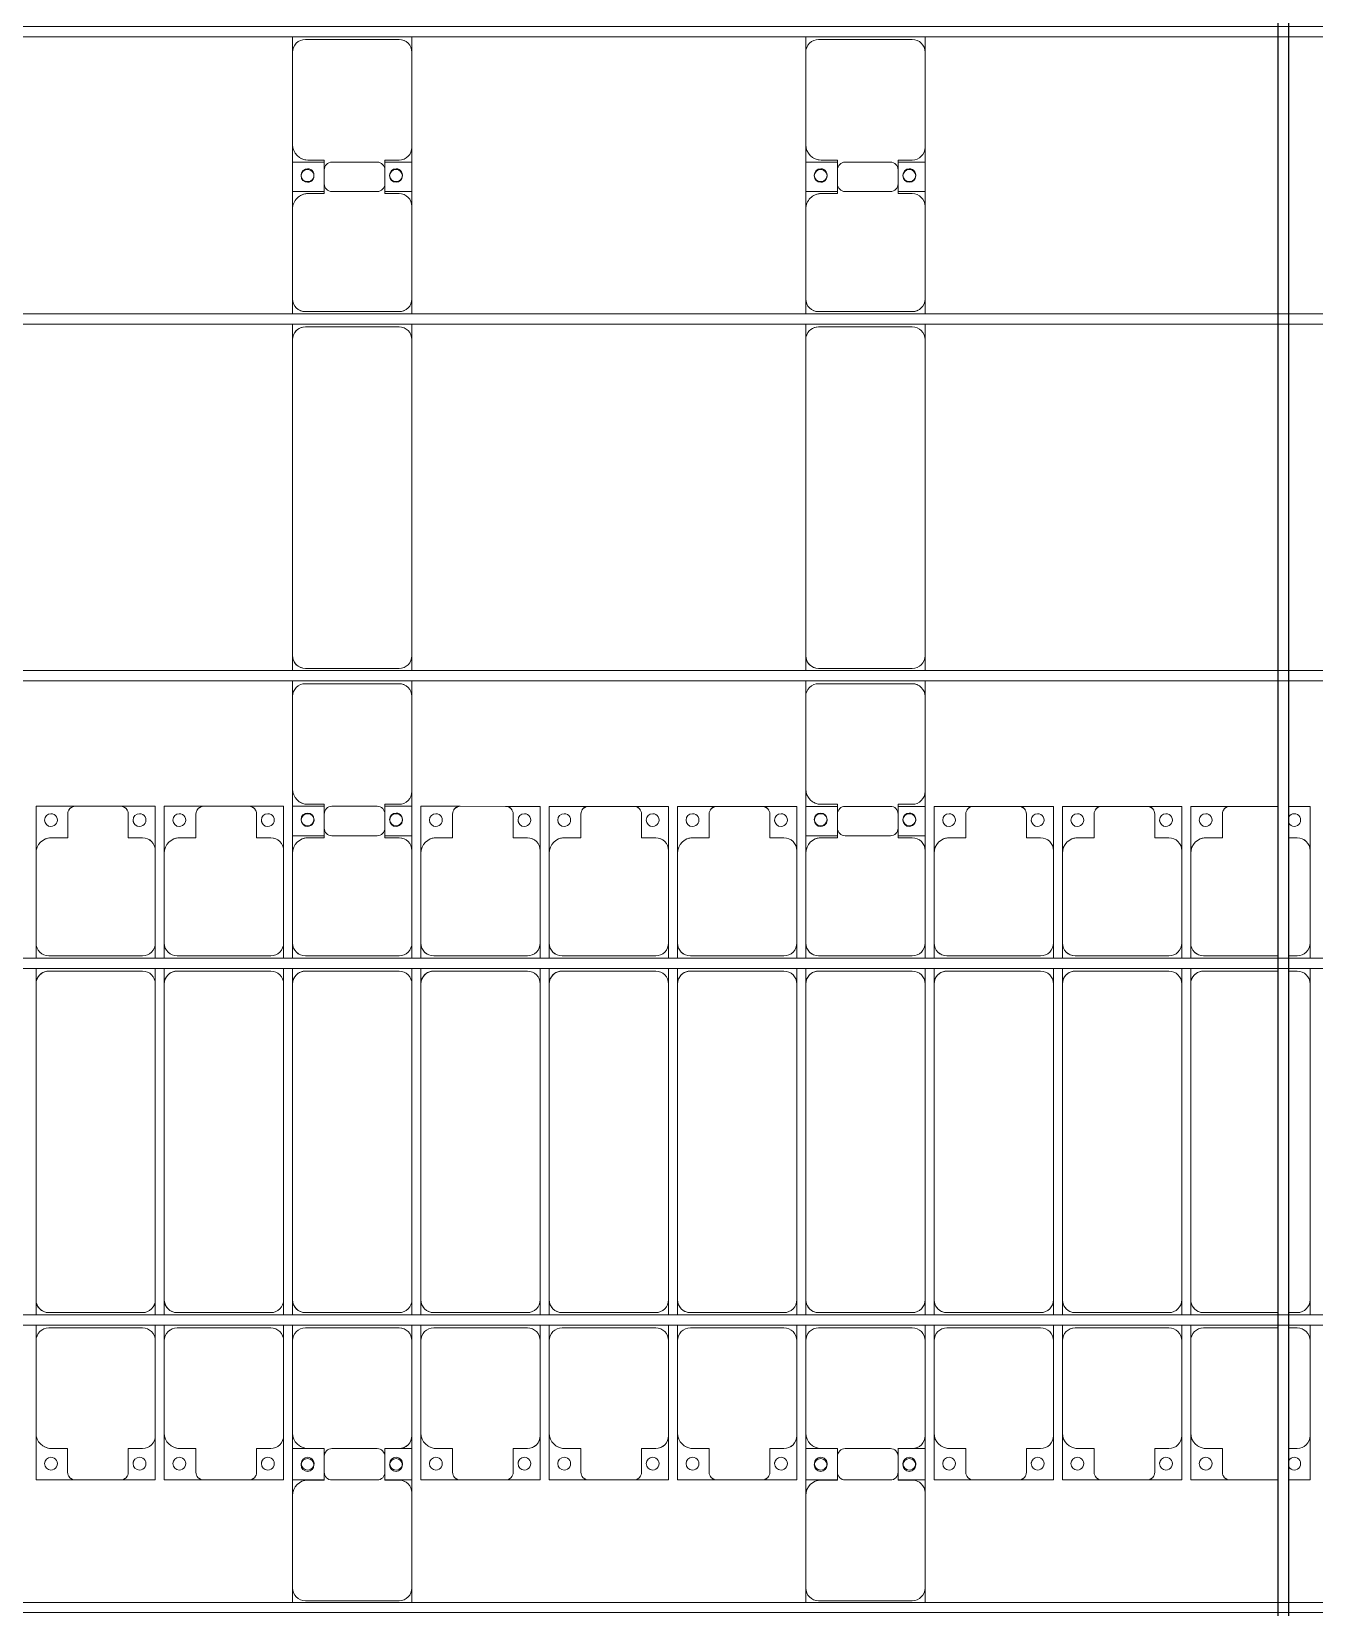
# Model space of a CAD drawing. Header units: millimetres. Extents: x -147246 to 112336, y -213734 to -86506.
# Drawn here: x -49365 to -44365, y -133355 to -127215 of the extents above; entities that cross this region are included whole.
import ezdxf

# ---------------------------------------------------------------- set-up
doc = ezdxf.new("R2010")
doc.units = ezdxf.units.MM
doc.layers.add('A-GENM', color=13, linetype='Continuous', lineweight=9)
doc.layers.add('S-BEAM', color=12, linetype='Continuous', lineweight=9)

# ---------------------------------------------------------------- blocks, each defined once
blk = doc.blocks.new('Dai phao do pin - DẢI PHAO ĐỠ PIN-30850-BỐ TRÍ KHUNG KẾT CẤU BÈ PIN 05')
at = {"layer": 'A-GENM', "color": 7}
for p, q in [((30828.9, 223.4), (30889.7, 223.4)), ((31259.7, 223.4), (30889.7, 223.4)), ((31259.7, 223.4), (31432.2, 223.4)), ((31317.8, 223.4), (31490.3, 223.4)), ((31317.8, 118.2), (31317.8, 223.4)), ((31432.2, 223.4), (31432.2, 118.2)), ((31850.3, 223.4), (31490.3, 223.4)), ((31850.3, 223.4), (31908.9, 223.4)), ((31948.9, 223.4), (32009.7, 223.4)), ((33240.3, 223.4), (32009.7, 223.4)), ((33240.3, 223.4), (33298.9, 223.4)), ((33338.9, 223.4), (33399.7, 223.4)), ((33769.7, 223.4), (33399.7, 223.4)), ((33769.7, 223.4), (33942.2, 223.4)), ((33942.2, 223.4), (33942.2, 118.4)), ((30839.7, 173.4), (30839.7, -191.6)), ((31309.7, 118.2), (31309.7, 173.4)), ((31440.3, 173.4), (31440.3, 118.2)), ((31900.3, -191.6), (31900.3, 173.4)), ((31959.7, 173.4), (31959.7, -191.6)), ((33290.3, -191.6), (33290.3, 173.4)), ((33349.7, 173.4), (33349.7, -191.6)), ((33819.7, 118.2), (33819.7, 173.4)), ((31402.2, 118.2), (31309.7, 118.2)), ((31317.8, 88.2), (31317.8, -88.2)), ((31440.3, 118.2), (31347.8, 118.2)), ((31432.2, -88.2), (31432.2, 88.2)), ((33912.2, 118.2), (33819.7, 118.2)), ((33942.2, -88.2), (33942.2, 88.2)), ((31309.7, -181.6), (31309.7, -118.2)), ((31309.7, -118.2), (31402.2, -118.2)), ((31317.8, -241.6), (31317.8, -118.2)), ((31347.8, -118.2), (31440.3, -118.2)), ((31432.2, -118.2), (31432.2, -241.6)), ((31440.3, -118.2), (31440.3, -181.6)), ((33819.7, -181.6), (33819.7, -118.2)), ((33819.7, -118.2), (33912.2, -118.2)), ((33942.2, -118), (33942.2, -241.6)), ((30889.7, -241.6), (30828.9, -241.6)), ((30889.7, -241.6), (31249.7, -241.6)), ((31432.2, -241.6), (31249.7, -241.6)), ((31500.3, -241.6), (31317.8, -241.6)), ((31500.3, -241.6), (31850.3, -241.6)), ((31908.9, -241.6), (31850.3, -241.6)), ((32009.7, -241.6), (31948.9, -241.6)), ((32009.7, -241.6), (33240.3, -241.6)), ((33298.9, -241.6), (33240.3, -241.6)), ((33399.7, -241.6), (33338.9, -241.6)), ((33399.7, -241.6), (33759.7, -241.6)), ((33942.2, -241.6), (33759.7, -241.6))]:
    blk.add_line(p, q, dxfattribs=at)
for centre, radius, start, end in [((30889.7, 173.4), 50, 90, 180), ((30889.7, 173.4), 50, 135, 180), ((31259.7, 173.4), 50, 0, 90), ((31259.7, 173.4), 50, 0, 45), ((31368.6, 161.8), 25, 360, 180), ((31371.4, 161.8), 25, 0, 180), ((31490.3, 173.4), 50, 90, 180), ((31490.3, 173.4), 50, 135, 180), ((31850.3, 173.4), 50, 0, 90), ((31850.3, 173.4), 50, 0, 45), ((32009.7, 173.4), 50, 90, 180), ((32009.7, 173.4), 50, 90, 180), ((33240.3, 173.4), 50, 0, 90), ((33240.3, 173.4), 50, 45, 90), ((33399.7, 173.4), 50, 90, 180), ((33399.7, 173.4), 50, 135, 180), ((33769.7, 173.4), 50, 360, 90), ((33769.7, 173.4), 50, 360, 45), ((33878.6, 161.8), 25, 360, 180), ((31368.6, 161.8), 25, 180, 360), ((31371.4, 161.8), 25, 180, 0), ((33878.6, 161.8), 25, 180, 360), ((31347.8, 88.2), 30, 90, 180), ((31402.2, 88.2), 30, 0, 90), ((33912.2, 88.2), 30, 0, 90), ((31347.8, -88.2), 30, 180, 270), ((31402.2, -88.2), 30, 270, 0), ((33912.2, -88.2), 30, 270, 0), ((31249.7, -181.6), 60, 270, 360), ((31249.7, -181.6), 60, 330, 0), ((31368.6, -183.2), 25, 360, 180), ((31368.6, -183.2), 25, 180, 360), ((31371.4, -183.2), 25, 360, 180), ((31371.4, -183.2), 25, 180, 360), ((31500.3, -181.6), 60, 180, 270), ((31500.3, -181.6), 60, 180, 210), ((33759.7, -181.6), 60, 270, 360), ((33759.7, -181.6), 60, 330, 360), ((33878.6, -183.2), 25, 0, 180), ((33878.6, -183.2), 25, 180, 0), ((30889.7, -191.6), 50, 180, 270), ((30889.7, -191.6), 50, 180, 225), ((31850.3, -191.6), 50, 270, 360), ((31850.3, -191.6), 50, 315, 0), ((32009.7, -191.6), 50, 180, 270), ((32009.7, -191.6), 50, 180, 255), ((33240.3, -191.6), 50, 270, 0), ((33240.3, -191.6), 50, 270, 345), ((33399.7, -191.6), 50, 180, 270), ((33399.7, -191.6), 50, 180, 225)]:
    blk.add_arc(centre, radius, start, end, dxfattribs=at)
blk = doc.blocks.new('Dai phao do pin - DẢI PHAO ĐỠ PIN-30881-BỐ TRÍ KHUNG KẾT CẤU BÈ PIN 05')
at = {"layer": 'A-GENM', "color": 7}
for p, q in [((30828.9, 223.4), (30889.7, 223.4)), ((31259.7, 223.4), (30889.7, 223.4)), ((31259.7, 223.4), (31432.2, 223.4)), ((31317.8, 223.4), (31490.3, 223.4)), ((31317.8, 118.2), (31317.8, 223.4)), ((31432.2, 223.4), (31432.2, 118.2)), ((31850.3, 223.4), (31490.3, 223.4)), ((31850.3, 223.4), (31908.9, 223.4)), ((31948.9, 223.4), (32009.7, 223.4)), ((33240.3, 223.4), (32009.7, 223.4)), ((33240.3, 223.4), (33298.9, 223.4)), ((33338.9, 223.4), (33399.7, 223.4)), ((33769.7, 223.4), (33399.7, 223.4)), ((33769.7, 223.4), (33942.2, 223.4)), ((33942.2, 223.4), (33942.2, 118.4)), ((30839.7, 173.4), (30839.7, -191.6)), ((31309.7, 118.2), (31309.7, 173.4)), ((31440.3, 173.4), (31440.3, 118.2)), ((31900.3, -191.6), (31900.3, 173.4)), ((31959.7, 173.4), (31959.7, -191.6)), ((33290.3, -191.6), (33290.3, 173.4)), ((33349.7, 173.4), (33349.7, -191.6)), ((33819.7, 118.2), (33819.7, 173.4)), ((31402.2, 118.2), (31309.7, 118.2)), ((31317.8, 88.2), (31317.8, -88.2)), ((31440.3, 118.2), (31347.8, 118.2)), ((31432.2, -88.2), (31432.2, 88.2)), ((33912.2, 118.2), (33819.7, 118.2)), ((33942.2, -88.2), (33942.2, 88.2)), ((31309.7, -181.6), (31309.7, -118.2)), ((31309.7, -118.2), (31402.2, -118.2)), ((31317.8, -241.6), (31317.8, -118.2)), ((31347.8, -118.2), (31440.3, -118.2)), ((31432.2, -118.2), (31432.2, -241.6)), ((31440.3, -118.2), (31440.3, -181.6)), ((33819.7, -181.6), (33819.7, -118.2)), ((33819.7, -118.2), (33912.2, -118.2)), ((33942.2, -118), (33942.2, -241.6)), ((30889.7, -241.6), (30828.9, -241.6)), ((30889.7, -241.6), (31249.7, -241.6)), ((31432.2, -241.6), (31249.7, -241.6)), ((31500.3, -241.6), (31317.8, -241.6)), ((31500.3, -241.6), (31850.3, -241.6)), ((31908.9, -241.6), (31850.3, -241.6)), ((32009.7, -241.6), (31948.9, -241.6)), ((32009.7, -241.6), (33240.3, -241.6)), ((33298.9, -241.6), (33240.3, -241.6)), ((33399.7, -241.6), (33338.9, -241.6)), ((33399.7, -241.6), (33759.7, -241.6)), ((33942.2, -241.6), (33759.7, -241.6))]:
    blk.add_line(p, q, dxfattribs=at)
for centre, radius, start, end in [((30889.7, 173.4), 50, 90, 180), ((30889.7, 173.4), 50, 135, 180), ((31259.7, 173.4), 50, 0, 90), ((31259.7, 173.4), 50, 0, 45), ((31368.6, 161.8), 25, 360, 180), ((31371.4, 161.8), 25, 0, 180), ((31490.3, 173.4), 50, 90, 180), ((31490.3, 173.4), 50, 135, 180), ((31850.3, 173.4), 50, 0, 90), ((31850.3, 173.4), 50, 0, 45), ((32009.7, 173.4), 50, 90, 180), ((32009.7, 173.4), 50, 90, 180), ((33240.3, 173.4), 50, 0, 90), ((33240.3, 173.4), 50, 45, 90), ((33399.7, 173.4), 50, 90, 180), ((33399.7, 173.4), 50, 135, 180), ((33769.7, 173.4), 50, 360, 90), ((33769.7, 173.4), 50, 360, 45), ((33878.6, 161.8), 25, 360, 180), ((31368.6, 161.8), 25, 180, 360), ((31371.4, 161.8), 25, 180, 0), ((33878.6, 161.8), 25, 180, 360), ((31347.8, 88.2), 30, 90, 180), ((31402.2, 88.2), 30, 0, 90), ((33912.2, 88.2), 30, 0, 90), ((31347.8, -88.2), 30, 180, 270), ((31402.2, -88.2), 30, 270, 0), ((33912.2, -88.2), 30, 270, 0), ((31249.7, -181.6), 60, 270, 360), ((31249.7, -181.6), 60, 330, 0), ((31368.6, -183.2), 25, 360, 180), ((31368.6, -183.2), 25, 180, 360), ((31371.4, -183.2), 25, 360, 180), ((31371.4, -183.2), 25, 180, 360), ((31500.3, -181.6), 60, 180, 270), ((31500.3, -181.6), 60, 180, 210), ((33759.7, -181.6), 60, 270, 360), ((33759.7, -181.6), 60, 330, 360), ((33878.6, -183.2), 25, 0, 180), ((33878.6, -183.2), 25, 180, 0), ((30889.7, -191.6), 50, 180, 270), ((30889.7, -191.6), 50, 180, 225), ((31850.3, -191.6), 50, 270, 360), ((31850.3, -191.6), 50, 315, 0), ((32009.7, -191.6), 50, 180, 270), ((32009.7, -191.6), 50, 180, 255), ((33240.3, -191.6), 50, 270, 0), ((33240.3, -191.6), 50, 270, 345), ((33399.7, -191.6), 50, 180, 270), ((33399.7, -191.6), 50, 180, 225)]:
    blk.add_arc(centre, radius, start, end, dxfattribs=at)
blk = doc.blocks.new('Dải phao đi lại kèm đỡ invester - DẢI PHAO ĐI LẠI-14853-BỐ TRÍ KHUNG KẾT CẤU BÈ PIN 05')
at = {"layer": 'A-GENM', "color": 7}
for p, q in [((90758.4, 1312.2), (90911.8, 1312.2)), ((90758.4, 1129.7), (90758.4, 1312.2)), ((91088.2, 1312.2), (90911.8, 1312.2)), ((91088.2, 1312.2), (91223.4, 1312.2)), ((91223.4, 1312.2), (91223.4, 1139.7)), ((91258.4, 1312.2), (91411.8, 1312.2)), ((91258.4, 1129.7), (91258.4, 1312.2)), ((91588.2, 1312.2), (91411.8, 1312.2)), ((91588.2, 1312.2), (91723.4, 1312.2)), ((91723.4, 1312.2), (91723.4, 1139.7)), ((91758.4, 1312.2), (91881.6, 1312.2)), ((91758.4, 1129.7), (91758.4, 1312.2)), ((92088.2, 1312.2), (91911.8, 1312.2)), ((92118, 1312.2), (92223.4, 1312.2)), ((92223.4, 1312.2), (92223.4, 1139.7)), ((92258.4, 1312.2), (92411.8, 1312.2)), ((92258.4, 1129.7), (92258.4, 1312.2)), ((92588.2, 1312.2), (92411.8, 1312.2)), ((92588.2, 1312.2), (92723.4, 1312.2)), ((92723.4, 1312.2), (92723.4, 1139.7)), ((92758.4, 1312.2), (92911.8, 1312.2)), ((92758.4, 1129.7), (92758.4, 1312.2)), ((93088.2, 1312.2), (92911.8, 1312.2)), ((93088.2, 1312.2), (93223.4, 1312.2)), ((93223.4, 1312.2), (93223.4, 1139.7)), ((93258.4, 1312.2), (93411.8, 1312.2)), ((93258.4, 1129.7), (93258.4, 1312.2)), ((93588.2, 1312.2), (93411.8, 1312.2)), ((93588.2, 1312.2), (93723.4, 1312.2)), ((93723.4, 1312.2), (93723.4, 1139.7)), ((93758.4, 1312.2), (93881.6, 1312.2)), ((93758.4, 1129.7), (93758.4, 1312.2)), ((94088.2, 1312.2), (93911.8, 1312.2)), ((94118, 1312.2), (94223.4, 1312.2)), ((94223.4, 1312.2), (94223.4, 1139.7)), ((94258.4, 1312.2), (94411.8, 1312.2)), ((94258.4, 1129.7), (94258.4, 1312.2)), ((94588.2, 1312.2), (94411.8, 1312.2)), ((94588.2, 1312.2), (94723.4, 1312.2)), ((94723.4, 1312.2), (94723.4, 1139.7)), ((94758.4, 1312.2), (94911.8, 1312.2)), ((94758.4, 1129.7), (94758.4, 1312.2)), ((95088.2, 1312.2), (94911.8, 1312.2)), ((95088.2, 1312.2), (95223.4, 1312.2)), ((95223.4, 1312.2), (95223.4, 1139.7)), ((95258.4, 1312.2), (95411.8, 1312.2)), ((95258.4, 1129.7), (95258.4, 1312.2)), ((95588.2, 1312.2), (95411.8, 1312.2)), ((95588.2, 1312.2), (95599.8, 1312.2)), ((95639.8, 1312.2), (95723.4, 1312.2)), ((95723.4, 1312.2), (95723.4, 1139.7)), ((90881.8, 1282.2), (90881.8, 1189.7)), ((91118.2, 1189.7), (91118.2, 1282.2)), ((91381.8, 1282.2), (91381.8, 1189.7)), ((91618.2, 1189.7), (91618.2, 1282.2)), ((91881.8, 1282.2), (91881.8, 1189.7)), ((92118.2, 1189.7), (92118.2, 1282.2)), ((92381.8, 1282.2), (92381.8, 1189.7)), ((92618.2, 1189.7), (92618.2, 1282.2)), ((92881.8, 1282.2), (92881.8, 1189.7)), ((93118.2, 1189.7), (93118.2, 1282.2)), ((93381.8, 1282.2), (93381.8, 1189.7)), ((93618.2, 1189.7), (93618.2, 1282.2)), ((93881.8, 1282.2), (93881.8, 1189.7)), ((94118.2, 1189.7), (94118.2, 1282.2)), ((94381.8, 1282.2), (94381.8, 1189.7)), ((94618.2, 1189.7), (94618.2, 1282.2)), ((94881.8, 1282.2), (94881.8, 1189.7)), ((95118.2, 1189.7), (95118.2, 1282.2)), ((95381.8, 1282.2), (95381.8, 1189.7)), ((90881.8, 1189.7), (90818.4, 1189.7)), ((91173.4, 1189.7), (91118.2, 1189.7)), ((91381.8, 1189.7), (91318.4, 1189.7)), ((91673.4, 1189.7), (91618.2, 1189.7)), ((91881.8, 1189.7), (91818.4, 1189.7)), ((92173.4, 1189.7), (92118.2, 1189.7)), ((92381.8, 1189.7), (92318.4, 1189.7)), ((92673.4, 1189.7), (92618.2, 1189.7)), ((92881.8, 1189.7), (92818.4, 1189.7)), ((93173.4, 1189.7), (93118.2, 1189.7)), ((93381.8, 1189.7), (93318.4, 1189.7)), ((93673.4, 1189.7), (93618.2, 1189.7)), ((93881.8, 1189.7), (93818.4, 1189.7)), ((94173.4, 1189.7), (94118.2, 1189.7)), ((94381.8, 1189.7), (94318.4, 1189.7)), ((94673.4, 1189.7), (94618.2, 1189.7)), ((94881.8, 1189.7), (94818.4, 1189.7)), ((95173.4, 1189.7), (95118.2, 1189.7)), ((95381.8, 1189.7), (95318.4, 1189.7)), ((95673.4, 1189.7), (95639.8, 1189.7)), ((90758.4, 1129.7), (90758.4, 779.7)), ((91223.4, 779.7), (91223.4, 1139.7)), ((91258.4, 1129.7), (91258.4, 779.7)), ((91723.4, 779.7), (91723.4, 1139.7)), ((91758.4, 1129.7), (91758.4, 779.7)), ((92223.4, 779.7), (92223.4, 1139.7)), ((92258.4, 1129.7), (92258.4, 779.7)), ((92723.4, 779.7), (92723.4, 1139.7)), ((92758.4, 1129.7), (92758.4, 779.7)), ((93223.4, 779.7), (93223.4, 1139.7)), ((93258.4, 1129.7), (93258.4, 779.7)), ((93723.4, 779.7), (93723.4, 1139.7)), ((93758.4, 1129.7), (93758.4, 779.7)), ((94223.4, 779.7), (94223.4, 1139.7)), ((94258.4, 1129.7), (94258.4, 779.7)), ((94723.4, 779.7), (94723.4, 1139.7)), ((94758.4, 1129.7), (94758.4, 779.7)), ((95223.4, 779.7), (95223.4, 1139.7)), ((95258.4, 1129.7), (95258.4, 779.7)), ((95723.4, 779.7), (95723.4, 1139.7)), ((90758.4, 720.8), (90758.4, 779.7)), ((91223.4, 779.7), (91223.4, 720.8)), ((91258.4, 720.8), (91258.4, 779.7)), ((91723.4, 779.7), (91723.4, 720.8)), ((91758.4, 720.8), (91758.4, 779.7)), ((92223.4, 779.7), (92223.4, 720.8)), ((92258.4, 720.8), (92258.4, 779.7)), ((92723.4, 779.7), (92723.4, 720.8)), ((92758.4, 720.8), (92758.4, 779.7)), ((93223.4, 779.7), (93223.4, 720.8)), ((93258.4, 720.8), (93258.4, 779.7)), ((93723.4, 779.7), (93723.4, 720.8)), ((93758.4, 720.8), (93758.4, 779.7)), ((94223.4, 779.7), (94223.4, 720.8)), ((94258.4, 720.8), (94258.4, 779.7)), ((94723.4, 779.7), (94723.4, 720.8)), ((94758.4, 720.8), (94758.4, 779.7)), ((95223.4, 779.7), (95223.4, 720.8)), ((95258.4, 720.8), (95258.4, 779.7)), ((95723.4, 779.7), (95723.4, 720.8)), ((90758.4, 620.3), (90758.4, 680.8)), ((90808.4, 729.7), (91173.4, 729.7)), ((91223.4, 680.8), (91223.4, 620.3)), ((91258.4, 620.3), (91258.4, 680.8)), ((91308.4, 729.7), (91673.4, 729.7)), ((91723.4, 680.8), (91723.4, 620.3)), ((91758.4, 620.3), (91758.4, 680.8)), ((91808.4, 729.7), (92173.4, 729.7)), ((92223.4, 680.8), (92223.4, 620.3)), ((92258.4, 620.3), (92258.4, 680.8)), ((92308.4, 729.7), (92673.4, 729.7)), ((92723.4, 680.8), (92723.4, 620.3)), ((92758.4, 620.3), (92758.4, 680.8)), ((92808.4, 729.7), (93173.4, 729.7)), ((93223.4, 680.8), (93223.4, 620.3)), ((93258.4, 620.3), (93258.4, 680.8)), ((93308.4, 729.7), (93673.4, 729.7)), ((93723.4, 680.8), (93723.4, 620.3)), ((93758.4, 620.3), (93758.4, 680.8)), ((93808.4, 729.7), (94173.4, 729.7)), ((94223.4, 680.8), (94223.4, 620.3)), ((94258.4, 620.3), (94258.4, 680.8)), ((94308.4, 729.7), (94673.4, 729.7)), ((94723.4, 680.8), (94723.4, 620.3)), ((94758.4, 620.3), (94758.4, 680.8)), ((94808.4, 729.7), (95173.4, 729.7)), ((95223.4, 680.8), (95223.4, 620.3)), ((95258.4, 620.3), (95258.4, 680.8)), ((95308.4, 729.7), (95599.8, 729.7)), ((95639.8, 729.7), (95673.4, 729.7)), ((95723.4, 680.8), (95723.4, 620.3)), ((90758.4, 620.3), (90758.4, -610.3)), ((91173.4, 670.3), (90808.4, 670.3)), ((91223.4, -610.3), (91223.4, 620.3)), ((91258.4, 620.3), (91258.4, -610.3)), ((91673.4, 670.3), (91308.4, 670.3)), ((91723.4, -610.3), (91723.4, 620.3)), ((91758.4, 620.3), (91758.4, -610.3)), ((92173.4, 670.3), (91808.4, 670.3)), ((92223.4, -610.3), (92223.4, 620.3)), ((92258.4, 620.3), (92258.4, -610.3)), ((92673.4, 670.3), (92308.4, 670.3)), ((92723.4, -610.3), (92723.4, 620.3)), ((92758.4, 620.3), (92758.4, -610.3)), ((93173.4, 670.3), (92808.4, 670.3)), ((93223.4, -610.3), (93223.4, 620.3)), ((93258.4, 620.3), (93258.4, -610.3)), ((93673.4, 670.3), (93308.4, 670.3)), ((93723.4, -610.3), (93723.4, 620.3)), ((93758.4, 620.3), (93758.4, -610.3)), ((94173.4, 670.3), (93808.4, 670.3)), ((94223.4, -610.3), (94223.4, 620.3)), ((94258.4, 620.3), (94258.4, -610.3)), ((94673.4, 670.3), (94308.4, 670.3)), ((94723.4, -610.3), (94723.4, 620.3)), ((94758.4, 620.3), (94758.4, -610.3)), ((95173.4, 670.3), (94808.4, 670.3)), ((95223.4, -610.3), (95223.4, 620.3)), ((95258.4, 620.3), (95258.4, -610.3)), ((95599.8, 670.3), (95308.4, 670.3)), ((95673.4, 670.3), (95639.8, 670.3)), ((95723.4, -610.3), (95723.4, 620.3)), ((90758.4, -669.2), (90758.4, -610.3)), ((91223.4, -610.3), (91223.4, -669.2)), ((91258.4, -669.2), (91258.4, -610.3)), ((91723.4, -610.3), (91723.4, -669.2)), ((91758.4, -669.2), (91758.4, -610.3)), ((92223.4, -610.3), (92223.4, -669.2)), ((92258.4, -669.2), (92258.4, -610.3)), ((92723.4, -610.3), (92723.4, -669.2)), ((92758.4, -669.2), (92758.4, -610.3)), ((93223.4, -610.3), (93223.4, -669.2)), ((93258.4, -669.2), (93258.4, -610.3)), ((93723.4, -610.3), (93723.4, -669.2)), ((93758.4, -669.2), (93758.4, -610.3)), ((94223.4, -610.3), (94223.4, -669.2)), ((94258.4, -669.2), (94258.4, -610.3)), ((94723.4, -610.3), (94723.4, -669.2)), ((94758.4, -669.2), (94758.4, -610.3)), ((95223.4, -610.3), (95223.4, -669.2)), ((95258.4, -669.2), (95258.4, -610.3)), ((95723.4, -610.3), (95723.4, -669.2)), ((90808.4, -660.3), (91173.4, -660.3)), ((91308.4, -660.3), (91673.4, -660.3)), ((91808.4, -660.3), (92173.4, -660.3)), ((92308.4, -660.3), (92673.4, -660.3)), ((92808.4, -660.3), (93173.4, -660.3)), ((93308.4, -660.3), (93673.4, -660.3)), ((93808.4, -660.3), (94173.4, -660.3)), ((94308.4, -660.3), (94673.4, -660.3)), ((94808.4, -660.3), (95173.4, -660.3)), ((95308.4, -660.3), (95599.8, -660.3)), ((95639.8, -660.3), (95673.4, -660.3)), ((90758.4, -769.7), (90758.4, -709.2)), ((91173.4, -719.7), (90808.4, -719.7)), ((91223.4, -709.2), (91223.4, -769.7)), ((91258.4, -769.7), (91258.4, -709.2)), ((91673.4, -719.7), (91308.4, -719.7)), ((91723.4, -709.2), (91723.4, -769.7)), ((91758.4, -769.7), (91758.4, -709.2)), ((92173.4, -719.7), (91808.4, -719.7)), ((92223.4, -709.2), (92223.4, -769.7)), ((92258.4, -769.7), (92258.4, -709.2)), ((92673.4, -719.7), (92308.4, -719.7)), ((92723.4, -709.2), (92723.4, -769.7)), ((92758.4, -769.7), (92758.4, -709.2)), ((93173.4, -719.7), (92808.4, -719.7)), ((93223.4, -709.2), (93223.4, -769.7)), ((93258.4, -769.7), (93258.4, -709.2)), ((93673.4, -719.7), (93308.4, -719.7)), ((93723.4, -709.2), (93723.4, -769.7)), ((93758.4, -769.7), (93758.4, -709.2)), ((94173.4, -719.7), (93808.4, -719.7)), ((94223.4, -709.2), (94223.4, -769.7)), ((94258.4, -769.7), (94258.4, -709.2)), ((94673.4, -719.7), (94308.4, -719.7)), ((94723.4, -709.2), (94723.4, -769.7)), ((94758.4, -769.7), (94758.4, -709.2)), ((95173.4, -719.7), (94808.4, -719.7)), ((95223.4, -709.2), (95223.4, -769.7)), ((95258.4, -769.7), (95258.4, -709.2)), ((95599.8, -719.7), (95308.4, -719.7)), ((95673.4, -719.7), (95639.8, -719.7)), ((95723.4, -709.2), (95723.4, -769.7)), ((90758.4, -769.7), (90758.4, -1129.7)), ((91223.4, -1139.7), (91223.4, -769.7)), ((91258.4, -769.7), (91258.4, -1129.7)), ((91723.4, -1139.7), (91723.4, -769.7)), ((91758.4, -769.7), (91758.4, -1129.7)), ((92223.4, -1139.7), (92223.4, -769.7)), ((92258.4, -769.7), (92258.4, -1129.7)), ((92723.4, -1139.7), (92723.4, -769.7)), ((92758.4, -769.7), (92758.4, -1129.7)), ((93223.4, -1139.7), (93223.4, -769.7)), ((93258.4, -769.7), (93258.4, -1129.7)), ((93723.4, -1139.7), (93723.4, -769.7)), ((93758.4, -769.7), (93758.4, -1129.7)), ((94223.4, -1139.7), (94223.4, -769.7)), ((94258.4, -769.7), (94258.4, -1129.7)), ((94723.4, -1139.7), (94723.4, -769.7)), ((94758.4, -769.7), (94758.4, -1129.7)), ((95223.4, -1139.7), (95223.4, -769.7)), ((95258.4, -769.7), (95258.4, -1129.7)), ((95723.4, -1139.7), (95723.4, -769.7)), ((90758.4, -1312.2), (90758.4, -1129.7)), ((91223.4, -1139.7), (91223.4, -1312.2)), ((91258.4, -1312.2), (91258.4, -1129.7)), ((91723.4, -1139.7), (91723.4, -1312.2)), ((91758.4, -1312.2), (91758.4, -1129.7)), ((92223.4, -1139.7), (92223.4, -1312.2)), ((92258.4, -1312.2), (92258.4, -1129.7)), ((92723.4, -1139.7), (92723.4, -1312.2)), ((92758.4, -1312.2), (92758.4, -1129.7)), ((93223.4, -1139.7), (93223.4, -1312.2)), ((93258.4, -1312.2), (93258.4, -1129.7)), ((93723.4, -1139.7), (93723.4, -1312.2)), ((93758.4, -1312.2), (93758.4, -1129.7)), ((94223.4, -1139.7), (94223.4, -1312.2)), ((94258.4, -1312.2), (94258.4, -1129.7)), ((94723.4, -1139.7), (94723.4, -1312.2)), ((94758.4, -1312.2), (94758.4, -1129.7)), ((95223.4, -1139.7), (95223.4, -1312.2)), ((95258.4, -1312.2), (95258.4, -1129.7)), ((95723.4, -1139.7), (95723.4, -1312.2)), ((90818.4, -1189.7), (90881.8, -1189.7)), ((90881.8, -1189.7), (90881.8, -1282.2)), ((91118.2, -1282.2), (91118.2, -1189.7)), ((91118.2, -1189.7), (91173.4, -1189.7)), ((91318.4, -1189.7), (91381.8, -1189.7)), ((91381.8, -1189.7), (91381.8, -1282.2)), ((91618.2, -1282.2), (91618.2, -1189.7)), ((91618.2, -1189.7), (91673.4, -1189.7)), ((91818.4, -1189.7), (91881.8, -1189.7)), ((91881.8, -1189.7), (91881.8, -1282.2)), ((92118.2, -1282.2), (92118.2, -1189.7)), ((92118.2, -1189.7), (92173.4, -1189.7)), ((92318.4, -1189.7), (92381.8, -1189.7)), ((92381.8, -1189.7), (92381.8, -1282.2)), ((92618.2, -1282.2), (92618.2, -1189.7)), ((92618.2, -1189.7), (92673.4, -1189.7)), ((92818.4, -1189.7), (92881.8, -1189.7)), ((92881.8, -1189.7), (92881.8, -1282.2)), ((93118.2, -1282.2), (93118.2, -1189.7)), ((93118.2, -1189.7), (93173.4, -1189.7)), ((93318.4, -1189.7), (93381.8, -1189.7)), ((93381.8, -1189.7), (93381.8, -1282.2)), ((93618.2, -1282.2), (93618.2, -1189.7)), ((93618.2, -1189.7), (93673.4, -1189.7)), ((93818.4, -1189.7), (93881.8, -1189.7)), ((93881.8, -1189.7), (93881.8, -1282.2)), ((94118.2, -1282.2), (94118.2, -1189.7)), ((94118.2, -1189.7), (94173.4, -1189.7)), ((94318.4, -1189.7), (94381.8, -1189.7)), ((94381.8, -1189.7), (94381.8, -1282.2)), ((94618.2, -1282.2), (94618.2, -1189.7)), ((94618.2, -1189.7), (94673.4, -1189.7)), ((94818.4, -1189.7), (94881.8, -1189.7)), ((94881.8, -1189.7), (94881.8, -1282.2)), ((95118.2, -1282.2), (95118.2, -1189.7)), ((95118.2, -1189.7), (95173.4, -1189.7)), ((95318.4, -1189.7), (95381.8, -1189.7)), ((95381.8, -1189.7), (95381.8, -1282.2)), ((95639.8, -1189.7), (95673.4, -1189.7)), ((90911.8, -1312.2), (90758.4, -1312.2)), ((90911.8, -1312.2), (91088.2, -1312.2)), ((91223.4, -1312.2), (91088.2, -1312.2)), ((91411.8, -1312.2), (91258.4, -1312.2)), ((91411.8, -1312.2), (91588.2, -1312.2)), ((91723.4, -1312.2), (91588.2, -1312.2)), ((91881.7, -1312.2), (91758.4, -1312.2)), ((91911.8, -1312.2), (92088.2, -1312.2)), ((92223.4, -1312.2), (92117.1, -1312.2)), ((92411.8, -1312.2), (92258.4, -1312.2)), ((92411.8, -1312.2), (92588.2, -1312.2)), ((92723.4, -1312.2), (92588.2, -1312.2)), ((92911.8, -1312.2), (92758.4, -1312.2)), ((92911.8, -1312.2), (93088.2, -1312.2)), ((93223.4, -1312.2), (93088.2, -1312.2)), ((93411.8, -1312.2), (93258.4, -1312.2)), ((93411.8, -1312.2), (93588.2, -1312.2)), ((93723.4, -1312.2), (93588.2, -1312.2)), ((93881.7, -1312.2), (93758.4, -1312.2)), ((93911.8, -1312.2), (94088.2, -1312.2)), ((94223.4, -1312.2), (94117.1, -1312.2)), ((94411.8, -1312.2), (94258.4, -1312.2)), ((94411.8, -1312.2), (94588.2, -1312.2)), ((94723.4, -1312.2), (94588.2, -1312.2)), ((94911.8, -1312.2), (94758.4, -1312.2)), ((94911.8, -1312.2), (95088.2, -1312.2)), ((95223.4, -1312.2), (95088.2, -1312.2)), ((95411.8, -1312.2), (95258.4, -1312.2)), ((95411.8, -1312.2), (95588.2, -1312.2)), ((95599.8, -1312.2), (95588.2, -1312.2)), ((95723.4, -1312.2), (95639.8, -1312.2))]:
    blk.add_line(p, q, dxfattribs=at)
for centre, radius, start, end in [((90911.8, 1282.2), 30, 90, 180), ((90911.8, 1282.2), 30, 90, 150), ((91088.2, 1282.2), 30, 360, 90), ((91088.2, 1282.2), 30, 30, 90), ((91411.8, 1282.2), 30, 90, 180), ((91411.8, 1282.2), 30, 90, 150), ((91588.2, 1282.2), 30, 0, 90), ((91588.2, 1282.2), 30, 30, 90), ((91911.8, 1282.2), 30, 90, 180), ((92088.2, 1282.2), 30, 0, 90), ((92411.8, 1282.2), 30, 90, 180), ((92411.8, 1282.2), 30, 90, 150), ((92588.2, 1282.2), 30, 0, 90), ((92588.2, 1282.2), 30, 30, 90), ((92911.8, 1282.2), 30, 90, 180), ((92911.8, 1282.2), 30, 90, 150), ((93088.2, 1282.2), 30, 360, 90), ((93088.2, 1282.2), 30, 30, 90), ((93411.8, 1282.2), 30, 90, 180), ((93411.8, 1282.2), 30, 90, 150), ((93588.2, 1282.2), 30, 0, 90), ((93588.2, 1282.2), 30, 30, 90), ((93911.8, 1282.2), 30, 90, 180), ((94088.2, 1282.2), 30, 0, 90), ((94411.8, 1282.2), 30, 90, 180), ((94411.8, 1282.2), 30, 90, 150), ((94588.2, 1282.2), 30, 0, 90), ((94588.2, 1282.2), 30, 30, 90), ((94911.8, 1282.2), 30, 90, 180), ((94911.8, 1282.2), 30, 90, 150), ((95088.2, 1282.2), 30, 0, 90), ((95088.2, 1282.2), 30, 30, 90), ((95411.8, 1282.2), 30, 90, 180), ((95411.8, 1282.2), 30, 90, 150), ((95588.2, 1282.2), 30, 75, 90), ((95588.2, 1282.2), 30, 75, 90), ((90816.8, 1258.6), 25, 90, 270), ((90816.8, 1258.6), 25, 270, 90), ((91161.8, 1258.6), 25, 90, 270), ((91161.8, 1258.6), 25, 180, 195), ((91161.8, 1258.6), 25, 270, 90), ((91316.8, 1258.6), 25, 90, 270), ((91316.8, 1258.6), 25, 270, 90), ((91661.8, 1258.6), 25, 90, 270), ((91661.8, 1258.6), 25, 180, 195), ((91661.8, 1258.6), 25, 270, 90), ((91816.8, 1258.6), 25, 90, 270), ((91816.8, 1258.6), 25, 270, 90), ((92161.8, 1258.6), 25, 90, 270), ((92161.8, 1258.6), 25, 270, 90), ((92316.8, 1258.6), 25, 90, 270), ((92316.8, 1258.6), 25, 270, 90), ((92661.8, 1258.6), 25, 90, 270), ((92661.8, 1258.6), 25, 180, 195), ((92661.8, 1258.6), 25, 270, 90), ((92816.8, 1258.6), 25, 90, 270), ((92816.8, 1258.6), 25, 270, 90), ((93161.8, 1258.6), 25, 90, 270), ((93161.8, 1258.6), 25, 180, 195), ((93161.8, 1258.6), 25, 270, 90), ((93316.8, 1258.6), 25, 90, 270), ((93316.8, 1258.6), 25, 270, 90), ((93661.8, 1258.6), 25, 90, 270), ((93661.8, 1258.6), 25, 180, 195), ((93661.8, 1258.6), 25, 270, 90), ((93816.8, 1258.6), 25, 90, 270), ((93816.8, 1258.6), 25, 270, 90), ((94161.8, 1258.6), 25, 90, 270), ((94161.8, 1258.6), 25, 270, 90), ((94316.8, 1258.6), 25, 90, 270), ((94316.8, 1258.6), 25, 270, 90), ((94661.8, 1258.6), 25, 90, 270), ((94661.8, 1258.6), 25, 180, 195), ((94661.8, 1258.6), 25, 270, 90), ((94816.8, 1258.6), 25, 90, 270), ((94816.8, 1258.6), 25, 270, 90), ((95161.8, 1258.6), 25, 90, 270), ((95161.8, 1258.6), 25, 180, 195), ((95161.8, 1258.6), 25, 270, 90), ((95316.8, 1258.6), 25, 90, 270), ((95316.8, 1258.6), 25, 270, 90), ((95661.8, 1258.6), 25, 90, 150), ((95661.8, 1258.6), 25, 210, 270), ((95661.8, 1258.6), 25, 270, 90), ((90818.4, 1129.7), 60, 90, 180), ((90818.4, 1129.7), 60, 90, 116.9979), ((91173.4, 1139.7), 50, 0, 90), ((91173.4, 1139.7), 50, 45, 90), ((91318.4, 1129.7), 60, 90, 180), ((91318.4, 1129.7), 60, 90, 120), ((91673.4, 1139.7), 50, 0, 90), ((91673.4, 1139.7), 50, 45, 90), ((91818.4, 1129.7), 60, 90, 180), ((91818.4, 1129.7), 60, 90, 120), ((92173.4, 1139.7), 50, 0, 90), ((92173.4, 1139.7), 50, 45, 90), ((92318.4, 1129.7), 60, 90, 180), ((92318.4, 1129.7), 60, 90, 120), ((92673.4, 1139.7), 50, 0, 90), ((92673.4, 1139.7), 50, 45, 90), ((92818.4, 1129.7), 60, 90, 180), ((92818.4, 1129.7), 60, 90, 120), ((93173.4, 1139.7), 50, 0, 90), ((93173.4, 1139.7), 50, 45, 90), ((93318.4, 1129.7), 60, 90, 180), ((93318.4, 1129.7), 60, 90, 120), ((93673.4, 1139.7), 50, 0, 90), ((93673.4, 1139.7), 50, 45, 90), ((93818.4, 1129.7), 60, 90, 180), ((93818.4, 1129.7), 60, 90, 120), ((94173.4, 1139.7), 50, 0, 90), ((94173.4, 1139.7), 50, 45, 90), ((94318.4, 1129.7), 60, 90, 180), ((94318.4, 1129.7), 60, 90, 120), ((94673.4, 1139.7), 50, 0, 90), ((94673.4, 1139.7), 50, 45, 90), ((94818.4, 1129.7), 60, 90, 180), ((94818.4, 1129.7), 60, 90, 120), ((95173.4, 1139.7), 50, 0, 90), ((95173.4, 1139.7), 50, 45, 90), ((95318.4, 1129.7), 60, 90, 180), ((95318.4, 1129.7), 60, 90, 120), ((95673.4, 1139.7), 50, 0, 90), ((95673.4, 1139.7), 50, 45, 90), ((90808.4, 779.7), 50, 180, 270), ((90808.4, 779.7), 50, 225, 270), ((91173.4, 779.7), 50, 270, 0), ((91173.4, 779.7), 50, 270, 315), ((91308.4, 779.7), 50, 180, 270), ((91308.4, 779.7), 50, 225, 270), ((91673.4, 779.7), 50, 270, 0), ((91673.4, 779.7), 50, 270, 315), ((91808.4, 779.7), 50, 180, 270), ((91808.4, 779.7), 50, 225, 270), ((92173.4, 779.7), 50, 270, 0), ((92173.4, 779.7), 50, 270, 315), ((92308.4, 779.7), 50, 180, 270), ((92308.4, 779.7), 50, 225, 270), ((92673.4, 779.7), 50, 270, 0), ((92673.4, 779.7), 50, 270, 315), ((92808.4, 779.7), 50, 180, 270), ((92808.4, 779.7), 50, 225, 270), ((93173.4, 779.7), 50, 270, 0), ((93173.4, 779.7), 50, 270, 315), ((93308.4, 779.7), 50, 180, 270), ((93308.4, 779.7), 50, 225, 270), ((93673.4, 779.7), 50, 270, 0), ((93673.4, 779.7), 50, 270, 315), ((93808.4, 779.7), 50, 180, 270), ((93808.4, 779.7), 50, 225, 270), ((94173.4, 779.7), 50, 270, 0), ((94173.4, 779.7), 50, 270, 315), ((94308.4, 779.7), 50, 180, 270), ((94308.4, 779.7), 50, 225, 270), ((94673.4, 779.7), 50, 270, 0), ((94673.4, 779.7), 50, 270, 315), ((94808.4, 779.7), 50, 180, 270), ((94808.4, 779.7), 50, 225, 270), ((95173.4, 779.7), 50, 270, 0), ((95173.4, 779.7), 50, 270, 315), ((95308.4, 779.7), 50, 180, 270), ((95308.4, 779.7), 50, 225, 270), ((95673.4, 779.7), 50, 270, 0), ((95673.4, 779.7), 50, 270, 315), ((90808.4, 620.3), 50, 90, 180), ((90808.4, 620.3), 50, 90, 165), ((91173.4, 620.3), 50, 0, 90), ((91173.4, 620.3), 50, 0, 90), ((91308.4, 620.3), 50, 90, 180), ((91308.4, 620.3), 50, 90, 165), ((91673.4, 620.3), 50, 0, 90), ((91673.4, 620.3), 50, 0, 90), ((91808.4, 620.3), 50, 90, 180), ((91808.4, 620.3), 50, 90, 165), ((92173.4, 620.3), 50, 360, 90), ((92173.4, 620.3), 50, 360, 90), ((92308.4, 620.3), 50, 90, 180), ((92308.4, 620.3), 50, 90, 165), ((92673.4, 620.3), 50, 0, 90), ((92673.4, 620.3), 50, 0, 90), ((92808.4, 620.3), 50, 90, 180), ((92808.4, 620.3), 50, 90, 165), ((93173.4, 620.3), 50, 0, 90), ((93173.4, 620.3), 50, 0, 90), ((93308.4, 620.3), 50, 90, 180), ((93308.4, 620.3), 50, 90, 165), ((93673.4, 620.3), 50, 0, 90), ((93673.4, 620.3), 50, 0, 90), ((93808.4, 620.3), 50, 90, 180), ((93808.4, 620.3), 50, 90, 165), ((94173.4, 620.3), 50, 0, 90), ((94173.4, 620.3), 50, 0, 90), ((94308.4, 620.3), 50, 90, 180), ((94308.4, 620.3), 50, 90, 165), ((94673.4, 620.3), 50, 0, 90), ((94673.4, 620.3), 50, 0, 90), ((94808.4, 620.3), 50, 90, 180), ((94808.4, 620.3), 50, 90, 165), ((95173.4, 620.3), 50, 0, 90), ((95173.4, 620.3), 50, 0, 90), ((95308.4, 620.3), 50, 90, 180), ((95308.4, 620.3), 50, 90, 165), ((95673.4, 620.3), 50, 0, 90), ((95673.4, 620.3), 50, 0, 90), ((90808.4, -610.3), 50, 180, 270), ((90808.4, -610.3), 50, 180, 249.83106), ((91173.4, -610.3), 50, 270, 360), ((91173.4, -610.3), 50, 315, 0), ((91308.4, -610.3), 50, 180, 270), ((91308.4, -610.3), 50, 180, 255), ((91673.4, -610.3), 50, 270, 360), ((91673.4, -610.3), 50, 315, 0), ((91808.4, -610.3), 50, 180, 270), ((91808.4, -610.3), 50, 180, 255), ((92173.4, -610.3), 50, 270, 0), ((92173.4, -610.3), 50, 315, 0), ((92308.4, -610.3), 50, 180, 270), ((92308.4, -610.3), 50, 180, 255), ((92673.4, -610.3), 50, 270, 0), ((92673.4, -610.3), 50, 315, 0), ((92808.4, -610.3), 50, 180, 270), ((92808.4, -610.3), 50, 180, 255), ((93173.4, -610.3), 50, 270, 0), ((93173.4, -610.3), 50, 315, 0), ((93308.4, -610.3), 50, 180, 270), ((93308.4, -610.3), 50, 180, 255), ((93673.4, -610.3), 50, 270, 0), ((93673.4, -610.3), 50, 315, 0), ((93808.4, -610.3), 50, 180, 270), ((93808.4, -610.3), 50, 180, 255), ((94173.4, -610.3), 50, 270, 0), ((94173.4, -610.3), 50, 315, 0), ((94308.4, -610.3), 50, 180, 270), ((94308.4, -610.3), 50, 180, 255), ((94673.4, -610.3), 50, 270, 360), ((94673.4, -610.3), 50, 315, 0), ((94808.4, -610.3), 50, 180, 270), ((94808.4, -610.3), 50, 180, 255), ((95173.4, -610.3), 50, 270, 0), ((95173.4, -610.3), 50, 315, 0), ((95308.4, -610.3), 50, 180, 270), ((95308.4, -610.3), 50, 180, 255), ((95673.4, -610.3), 50, 270, 360), ((95673.4, -610.3), 50, 315, 0), ((90808.4, -769.7), 50, 90, 180), ((90808.4, -769.7), 50, 90, 135), ((91173.4, -769.7), 50, 360, 90), ((91173.4, -769.7), 50, 45, 90), ((91308.4, -769.7), 50, 90, 180), ((91308.4, -769.7), 50, 90, 135), ((91673.4, -769.7), 50, 360, 90), ((91673.4, -769.7), 50, 45, 90), ((91808.4, -769.7), 50, 90, 180), ((91808.4, -769.7), 50, 90, 135), ((92173.4, -769.7), 50, 0, 90), ((92173.4, -769.7), 50, 45, 90), ((92308.4, -769.7), 50, 90, 180), ((92308.4, -769.7), 50, 90, 135), ((92673.4, -769.7), 50, 0, 90), ((92673.4, -769.7), 50, 45, 90), ((92808.4, -769.7), 50, 90, 180), ((92808.4, -769.7), 50, 90, 135), ((93173.4, -769.7), 50, 0, 90), ((93173.4, -769.7), 50, 45, 90), ((93308.4, -769.7), 50, 90, 180), ((93308.4, -769.7), 50, 90, 135), ((93673.4, -769.7), 50, 0, 90), ((93673.4, -769.7), 50, 45, 90), ((93808.4, -769.7), 50, 90, 180), ((93808.4, -769.7), 50, 90, 135), ((94173.4, -769.7), 50, 0, 90), ((94173.4, -769.7), 50, 45, 90), ((94308.4, -769.7), 50, 90, 180), ((94308.4, -769.7), 50, 90, 135), ((94673.4, -769.7), 50, 360, 90), ((94673.4, -769.7), 50, 45, 90), ((94808.4, -769.7), 50, 90, 180), ((94808.4, -769.7), 50, 90, 135), ((95173.4, -769.7), 50, 360, 90), ((95173.4, -769.7), 50, 45, 90), ((95308.4, -769.7), 50, 90, 180), ((95308.4, -769.7), 50, 90, 135), ((95673.4, -769.7), 50, 0, 90), ((95673.4, -769.7), 50, 45, 90), ((90818.4, -1129.7), 60, 180, 270), ((91173.4, -1139.7), 50, 270, 0), ((91318.4, -1129.7), 60, 180, 270), ((91673.4, -1139.7), 50, 270, 0), ((91818.4, -1129.7), 60, 180, 270), ((92173.4, -1139.7), 50, 270, 360), ((92318.4, -1129.7), 60, 180, 270), ((92673.4, -1139.7), 50, 270, 360), ((92818.4, -1129.7), 60, 180, 270), ((93173.4, -1139.7), 50, 270, 360), ((93318.4, -1129.7), 60, 180, 270), ((93673.4, -1139.7), 50, 270, 360), ((93818.4, -1129.7), 60, 180, 270), ((94173.4, -1139.7), 50, 270, 0), ((94318.4, -1129.7), 60, 180, 270), ((94673.4, -1139.7), 50, 270, 0), ((94818.4, -1129.7), 60, 180, 270), ((95173.4, -1139.7), 50, 270, 0), ((95318.4, -1129.7), 60, 180, 270), ((95673.4, -1139.7), 50, 270, 0), ((90818.4, -1129.7), 60, 243.0119, 270), ((90816.8, -1248.6), 25, 90, 270), ((90816.8, -1248.6), 25, 270, 90), ((91161.8, -1248.6), 25, 90, 270), ((91161.8, -1248.6), 25, 270, 90), ((91173.4, -1139.7), 50, 270, 315), ((91318.4, -1129.7), 60, 240, 270), ((91316.8, -1248.6), 25, 90, 270), ((91316.8, -1248.6), 25, 270, 90), ((91661.8, -1248.6), 25, 90, 270), ((91661.8, -1248.6), 25, 270, 90), ((91673.4, -1139.7), 50, 270, 315), ((91818.4, -1129.7), 60, 240, 270), ((91816.8, -1248.6), 25, 90, 270), ((91816.8, -1248.6), 25, 270, 90), ((92161.8, -1248.6), 25, 90, 270), ((92161.8, -1248.6), 25, 270, 90), ((92173.4, -1139.7), 50, 270, 315), ((92318.4, -1129.7), 60, 240, 270), ((92316.8, -1248.6), 25, 90, 270), ((92316.8, -1248.6), 25, 270, 90), ((92661.8, -1248.6), 25, 90, 270), ((92661.8, -1248.6), 25, 270, 90), ((92673.4, -1139.7), 50, 270, 315), ((92818.4, -1129.7), 60, 240, 270), ((92816.8, -1248.6), 25, 90, 270), ((92816.8, -1248.6), 25, 270, 90), ((93161.8, -1248.6), 25, 90, 270), ((93161.8, -1248.6), 25, 270, 90), ((93173.4, -1139.7), 50, 270, 315), ((93318.4, -1129.7), 60, 240, 270), ((93316.8, -1248.6), 25, 90, 270), ((93316.8, -1248.6), 25, 270, 90), ((93661.8, -1248.6), 25, 90, 270), ((93661.8, -1248.6), 25, 270, 90), ((93673.4, -1139.7), 50, 270, 315), ((93818.4, -1129.7), 60, 240, 270), ((93816.8, -1248.6), 25, 90, 270), ((93816.8, -1248.6), 25, 270, 90), ((94161.8, -1248.6), 25, 90, 270), ((94161.8, -1248.6), 25, 270, 90), ((94173.4, -1139.7), 50, 270, 315), ((94318.4, -1129.7), 60, 240, 270), ((94316.8, -1248.6), 25, 90, 270), ((94316.8, -1248.6), 25, 270, 90), ((94661.8, -1248.6), 25, 90, 270), ((94661.8, -1248.6), 25, 270, 90), ((94673.4, -1139.7), 50, 270, 315), ((94818.4, -1129.7), 60, 240, 270), ((94816.8, -1248.6), 25, 90, 270), ((94816.8, -1248.6), 25, 270, 90), ((95161.8, -1248.6), 25, 90, 270), ((95161.8, -1248.6), 25, 270, 90), ((95173.4, -1139.7), 50, 270, 315), ((95318.4, -1129.7), 60, 240, 270), ((95316.8, -1248.6), 25, 90, 270), ((95316.8, -1248.6), 25, 270, 90), ((95661.8, -1248.6), 25, 90, 150), ((95661.8, -1248.6), 25, 270, 90), ((95673.4, -1139.7), 50, 270, 315), ((90911.8, -1282.2), 30, 180, 270), ((91088.2, -1282.2), 30, 270, 360), ((91161.8, -1248.6), 25, 165, 180), ((91411.8, -1282.2), 30, 180, 270), ((91588.2, -1282.2), 30, 270, 360), ((91661.8, -1248.6), 25, 165, 180), ((91911.8, -1282.2), 30, 180, 270), ((92088.2, -1282.2), 30, 270, 360), ((92411.8, -1282.2), 30, 180, 270), ((92588.2, -1282.2), 30, 270, 360), ((92661.8, -1248.6), 25, 165, 180), ((92911.8, -1282.2), 30, 180, 270), ((93088.2, -1282.2), 30, 270, 360), ((93161.8, -1248.6), 25, 165, 180), ((93411.8, -1282.2), 30, 180, 270), ((93588.2, -1282.2), 30, 270, 360), ((93661.8, -1248.6), 25, 165, 180), ((93911.8, -1282.2), 30, 180, 270), ((94088.2, -1282.2), 30, 270, 360), ((94411.8, -1282.2), 30, 180, 270), ((94588.2, -1282.2), 30, 270, 360), ((94661.8, -1248.6), 25, 165, 180), ((94911.8, -1282.2), 30, 180, 270), ((95088.2, -1282.2), 30, 270, 360), ((95161.8, -1248.6), 25, 165, 180), ((95411.8, -1282.2), 30, 180, 270), ((95661.8, -1248.6), 25, 210, 270), ((90911.8, -1282.2), 30, 210, 270), ((91088.2, -1282.2), 30, 270, 330), ((91411.8, -1282.2), 30, 210, 270), ((91588.2, -1282.2), 30, 270, 330), ((92411.8, -1282.2), 30, 210, 270), ((92588.2, -1282.2), 30, 270, 330), ((92911.8, -1282.2), 30, 210, 270), ((93088.2, -1282.2), 30, 270, 330), ((93411.8, -1282.2), 30, 210, 270), ((93588.2, -1282.2), 30, 270, 330), ((94411.8, -1282.2), 30, 210, 270), ((94588.2, -1282.2), 30, 270, 330), ((94911.8, -1282.2), 30, 210, 270), ((95088.2, -1282.2), 30, 270, 330), ((95411.8, -1282.2), 30, 210, 270), ((95588.2, -1282.2), 30, 270, 285), ((95588.2, -1282.2), 30, 270, 285)]:
    blk.add_arc(centre, radius, start, end, dxfattribs=at)
blk = doc.blocks.new('Dầm C52 - Dầm C52-18774-BỐ TRÍ KHUNG KẾT CẤU BÈ PIN 05')
at = {"layer": 'S-BEAM', "color": 1}
for p, q in [((-74474.3, 20), (74474.3, 20)), ((74474.3, -20), (-74474.3, -20))]:
    blk.add_line(p, q, dxfattribs=at)
blk = doc.blocks.new('Dầm C52 - Dầm C52-18775-BỐ TRÍ KHUNG KẾT CẤU BÈ PIN 05')
at = {"layer": 'S-BEAM', "color": 1}
for p, q in [((-74474.3, 20), (74474.3, 20)), ((74474.3, -20), (-74474.3, -20))]:
    blk.add_line(p, q, dxfattribs=at)
blk = doc.blocks.new('Dầm C52 - Dầm C52-18776-BỐ TRÍ KHUNG KẾT CẤU BÈ PIN 05')
at = {"layer": 'S-BEAM', "color": 1}
for p, q in [((-74474.3, 20), (74474.3, 20)), ((74474.3, -20), (-74474.3, -20))]:
    blk.add_line(p, q, dxfattribs=at)
blk = doc.blocks.new('Dầm C52 - Hộp 40x60-25898-BỐ TRÍ KHUNG KẾT CẤU BÈ PIN 05')
at = {"layer": 'S-BEAM', "color": 3, "lineweight": 25}
for p, q in [((-55982.1, 20), (55982.1, 20)), ((55982.1, -20), (-55982.1, -20))]:
    blk.add_line(p, q, dxfattribs=at)
blk = doc.blocks.new('Dai phao do pin - DẢI PHAO ĐỠ PIN-V25-BỐ TRÍ KHUNG KẾT CẤU BÈ PIN 05')
at = {"layer": 'A-GENM', "color": 7}
for p, q in [((68483.2, 241.6), (68539.7, 241.6)), ((68489.7, 191.6), (68489.7, -173.4)), ((68899.7, 241.6), (68539.7, 241.6)), ((68899.7, 241.6), (69082.2, 241.6)), ((69082.2, 241.6), (69082.2, 117.9)), ((68959.7, 118.2), (68959.7, 181.6)), ((69052.2, 118.2), (68959.7, 118.2)), ((69082.2, -88.2), (69082.2, 88.2)), ((68959.7, -173.4), (68959.7, -118.2)), ((68959.7, -118.2), (69052.2, -118.2)), ((69082.2, -117.5), (69082.2, -223.4)), ((68539.7, -223.4), (68483.2, -223.4)), ((68539.7, -223.4), (68909.7, -223.4)), ((69082.2, -223.4), (68909.7, -223.4))]:
    blk.add_line(p, q, dxfattribs=at)
for centre, radius, start, end in [((68539.7, 191.6), 50, 90, 180), ((68539.7, 191.6), 50, 135, 180), ((68899.7, 181.6), 60, 0, 90), ((68899.7, 181.6), 60, 0, 30), ((69018.6, 183.2), 25, 0, 180), ((69018.6, 183.2), 25, 180, 0), ((69052.2, 88.2), 30, 0, 90), ((69052.2, -88.2), 30, 270, 0), ((68539.7, -173.4), 50, 180, 270), ((68539.7, -173.4), 50, 180, 225), ((68909.7, -173.4), 50, 270, 360), ((68909.7, -173.4), 50, 315, 360), ((69018.6, -161.8), 25, 0, 180), ((69018.6, -161.8), 25, 180, 0)]:
    blk.add_arc(centre, radius, start, end, dxfattribs=at)
blk = doc.blocks.new('Dai phao do pin - DẢI PHAO ĐỠ PIN-V26-BỐ TRÍ KHUNG KẾT CẤU BÈ PIN 05')
at = {"layer": 'A-GENM', "color": 7}
for p, q in [((68483.2, 241.6), (68539.7, 241.6)), ((68489.7, 191.6), (68489.7, -173.4)), ((68899.7, 241.6), (68539.7, 241.6)), ((68899.7, 241.6), (69082.2, 241.6)), ((69082.2, 241.6), (69082.2, 117.9)), ((68959.7, 118.2), (68959.7, 181.6)), ((69052.2, 118.2), (68959.7, 118.2)), ((69082.2, -88.2), (69082.2, 88.2)), ((68959.7, -173.4), (68959.7, -118.2)), ((68959.7, -118.2), (69052.2, -118.2)), ((69082.2, -117.5), (69082.2, -223.4)), ((68539.7, -223.4), (68483.2, -223.4)), ((68539.7, -223.4), (68909.7, -223.4)), ((69082.2, -223.4), (68909.7, -223.4))]:
    blk.add_line(p, q, dxfattribs=at)
for centre, radius, start, end in [((68539.7, 191.6), 50, 90, 180), ((68539.7, 191.6), 50, 135, 180), ((68899.7, 181.6), 60, 0, 90), ((68899.7, 181.6), 60, 0, 30), ((69018.6, 183.2), 25, 0, 180), ((69018.6, 183.2), 25, 180, 0), ((69052.2, 88.2), 30, 0, 90), ((69052.2, -88.2), 30, 270, 0), ((68539.7, -173.4), 50, 180, 270), ((68539.7, -173.4), 50, 180, 225), ((68909.7, -173.4), 50, 270, 360), ((68909.7, -173.4), 50, 315, 360), ((69018.6, -161.8), 25, 0, 180), ((69018.6, -161.8), 25, 180, 0)]:
    blk.add_arc(centre, radius, start, end, dxfattribs=at)
blk = doc.blocks.new('HOBANMONG_BEPIN 5_rvt-1-BỐ TRÍ KHUNG KẾT CẤU BÈ PIN 05')
at = {"layer": 'A-GENM', "color": 3, "lineweight": 25}
for name, p, rotation in [('Dai phao do pin - DẢI PHAO ĐỠ PIN-30850-BỐ TRÍ KHUNG KẾT CẤU BÈ PIN 05', (-48105.5, -96406), 269.9997710125194), ('Dai phao do pin - DẢI PHAO ĐỠ PIN-30881-BỐ TRÍ KHUNG KẾT CẤU BÈ PIN 05', (-46105.5, -96406), 269.9997710125194), ('Dải phao đi lại kèm đỡ invester - DẢI PHAO ĐI LẠI-14853-BỐ TRÍ KHUNG KẾT CẤU BÈ PIN 05', (-140105.4, -131545.4), 359.9997710135151), ('Dai phao do pin - DẢI PHAO ĐỠ PIN-V25-BỐ TRÍ KHUNG KẾT CẤU BÈ PIN 05', (-48105.9, -201818.1), 89.99977101252024), ('Dai phao do pin - DẢI PHAO ĐỠ PIN-V26-BỐ TRÍ KHUNG KẾT CẤU BÈ PIN 05', (-46105.9, -201818.1), 89.99977101252024)]:
    blk.add_blockref(name, p, dxfattribs=dict(at, rotation=rotation))
at = {"layer": 'S-BEAM', "color": 3, "lineweight": 25}
for name, p, rotation in [('Dầm C52 - Hộp 40x60-25898-BỐ TRÍ KHUNG KẾT CẤU BÈ PIN 05', (-44485.7, -148537), 269.9997710125197), ('Dầm C52 - Dầm C52-18774-BỐ TRÍ KHUNG KẾT CẤU BÈ PIN 05', (-66079.9, -127214.9), 179.9997710135151), ('Dầm C52 - Dầm C52-18774-BỐ TRÍ KHUNG KẾT CẤU BÈ PIN 05', (-66079.9, -128334.9), 179.9997710135151), ('Dầm C52 - Dầm C52-18775-BỐ TRÍ KHUNG KẾT CẤU BÈ PIN 05', (-66080, -129724.9), 179.9997710135151), ('Dầm C52 - Dầm C52-18775-BỐ TRÍ KHUNG KẾT CẤU BÈ PIN 05', (-66080, -130844.9), 179.9997710135151), ('Dầm C52 - Dầm C52-18776-BỐ TRÍ KHUNG KẾT CẤU BÈ PIN 05', (-66080, -132234.9), 179.9997710135151), ('Dầm C52 - Dầm C52-18776-BỐ TRÍ KHUNG KẾT CẤU BÈ PIN 05', (-66080, -133354.9), 179.9997710135151)]:
    blk.add_blockref(name, p, dxfattribs=dict(at, rotation=rotation))

msp = doc.modelspace()

# ---------------------------------------------------------------- block references
at = {"lineweight": 5}
msp.add_blockref('HOBANMONG_BEPIN 5_rvt-1-BỐ TRÍ KHUNG KẾT CẤU BÈ PIN 05', (0, 0), dxfattribs=at)

doc.saveas('drawing.dxf')
